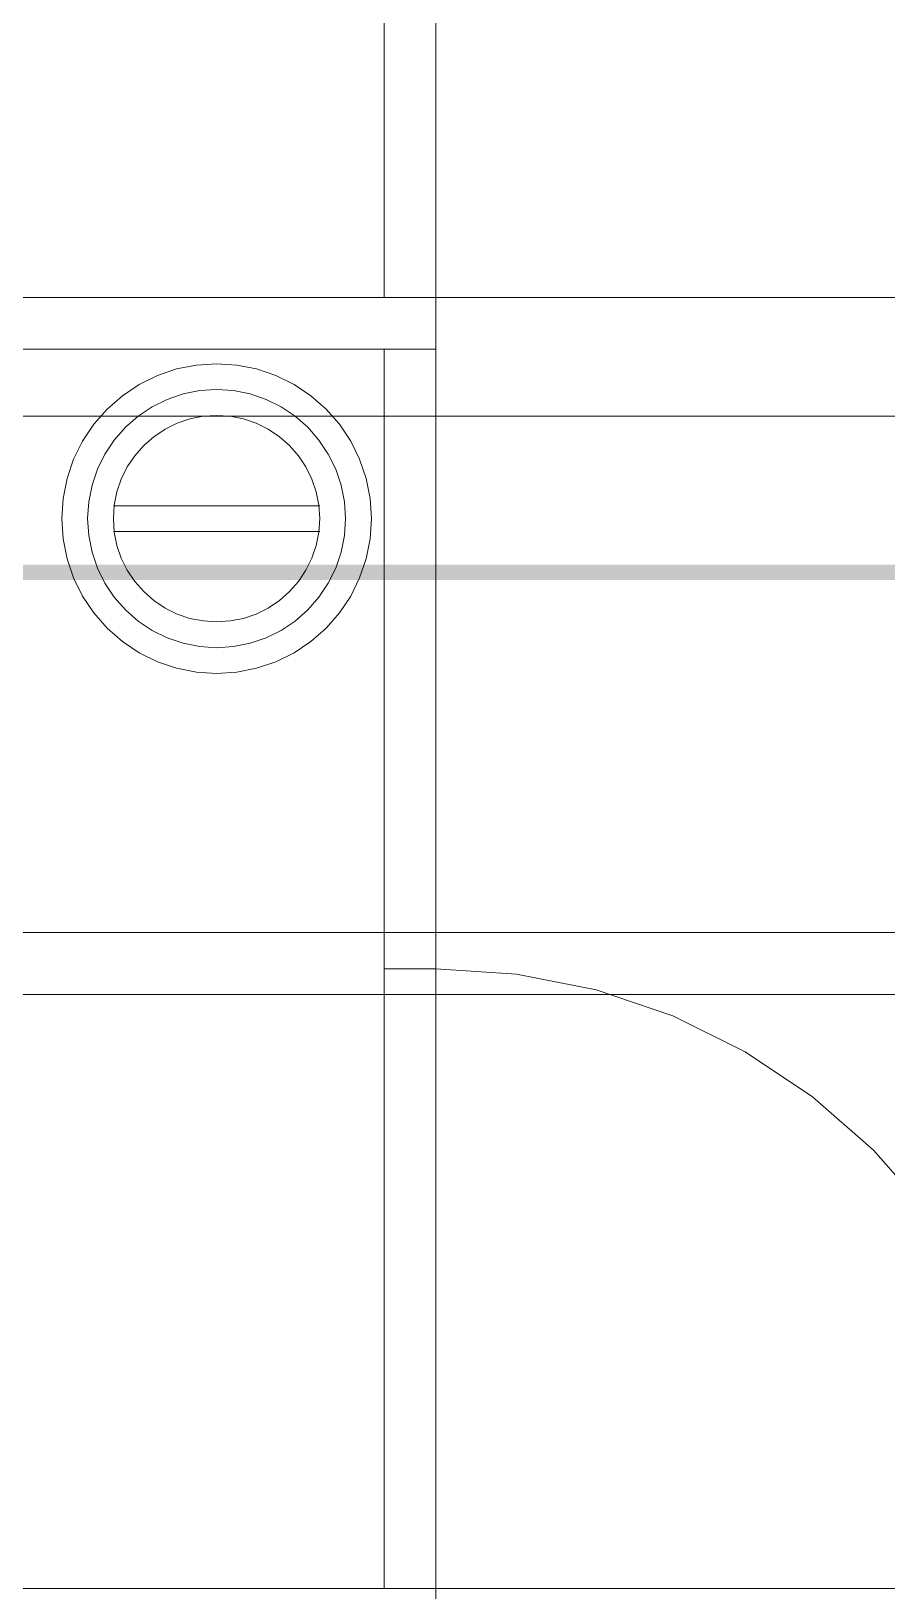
# Model space of a CAD drawing. Extents: x -1132 to 613, y -233 to 616.
# Drawn here: x -777.35 to -760.76, y 334.33 to 364.54 of the extents above; entities that cross this region are included whole.
import ezdxf
from ezdxf.lldxf.tags import DXFTag

# ---------------------------------------------------------------- set-up
doc = ezdxf.new("R2010")
doc.units = 0
doc.layers.get('0').update_dxf_attribs({"lineweight": 13})
doc.layers.add('A-DETL-____-OTLN', color=5, linetype='Continuous', lineweight=9, true_color=0x0000ff)
doc.layers.add('EL01_WAN_Leitung_Potentialausgleich', color=1, linetype='fein_strichliert', lineweight=13, true_color=0xff0000)
doc.layers.add('A-FLOR-____-OVHD', color=7, linetype='Strichpunkt - Fein', lineweight=9)
doc.layers.add('S-GRID-____-OTLN', color=7, linetype='Continuous', lineweight=5)
tags = doc.linetypes.add('_Rasterlinie_', pattern=[0.375, 0.2, -0.05, 0.075, -0.05]).pattern_tags.tags
tags[10:11] = [DXFTag(74, 4), DXFTag(75, 0), DXFTag(340, '0'), DXFTag(46, 1.0), DXFTag(50, 0.0), DXFTag(44, 0.0), DXFTag(45, 0.0)]
tags[8:9] = [DXFTag(74, 4), DXFTag(75, 0), DXFTag(340, '0'), DXFTag(46, 1.0), DXFTag(50, 0.0), DXFTag(44, 0.0), DXFTag(45, 0.0)]
tags[6:7] = [DXFTag(74, 4), DXFTag(75, 0), DXFTag(340, '0'), DXFTag(46, 1.0), DXFTag(50, 0.0), DXFTag(44, 0.0), DXFTag(45, 0.0)]
tags[4:5] = [DXFTag(74, 4), DXFTag(75, 0), DXFTag(340, '0'), DXFTag(46, 1.0), DXFTag(50, 0.0), DXFTag(44, 0.0), DXFTag(45, 0.0)]
tags = doc.linetypes.add('fein_strichliert', pattern=[4, 1, -2, 1]).pattern_tags.tags
tags[8:9] = [DXFTag(74, 4), DXFTag(75, 0), DXFTag(340, '0'), DXFTag(46, 0.0), DXFTag(50, 0.0), DXFTag(44, 0.0), DXFTag(45, 0.0)]
tags[6:7] = [DXFTag(74, 4), DXFTag(75, 0), DXFTag(340, '0'), DXFTag(46, 0.0), DXFTag(50, 0.0), DXFTag(44, 0.0), DXFTag(45, 0.0)]
tags[4:5] = [DXFTag(74, 4), DXFTag(75, 0), DXFTag(340, '0'), DXFTag(46, 0.0), DXFTag(50, 0.0), DXFTag(44, 0.0), DXFTag(45, 0.0)]
tags = doc.linetypes.add('Strichliert - Fein', pattern=[0.15, 0.1, -0.05]).pattern_tags.tags
tags[6:7] = [DXFTag(74, 4), DXFTag(75, 0), DXFTag(340, '0'), DXFTag(46, 1.0), DXFTag(50, 0.0), DXFTag(44, 0.0), DXFTag(45, 0.0)]
tags[4:5] = [DXFTag(74, 4), DXFTag(75, 0), DXFTag(340, '0'), DXFTag(46, 1.0), DXFTag(50, 0.0), DXFTag(44, 0.0), DXFTag(45, 0.0)]
tags = doc.linetypes.add('Strichpunkt - Fein', pattern=[0.2, 0.1, -0.05, 0, -0.05]).pattern_tags.tags
tags[10:11] = [DXFTag(74, 4), DXFTag(75, 0), DXFTag(340, '0'), DXFTag(46, 1.0), DXFTag(50, 0.0), DXFTag(44, 0.0), DXFTag(45, 0.0)]
tags[8:9] = [DXFTag(74, 4), DXFTag(75, 0), DXFTag(340, '0'), DXFTag(46, 1.0), DXFTag(50, 0.0), DXFTag(44, 0.0), DXFTag(45, 0.0)]
tags[6:7] = [DXFTag(74, 4), DXFTag(75, 0), DXFTag(340, '0'), DXFTag(46, 1.0), DXFTag(50, 0.0), DXFTag(44, 0.0), DXFTag(45, 0.0)]
tags[4:5] = [DXFTag(74, 4), DXFTag(75, 0), DXFTag(340, '0'), DXFTag(46, 1.0), DXFTag(50, 0.0), DXFTag(44, 0.0), DXFTag(45, 0.0)]

# ---------------------------------------------------------------- blocks, each defined once
blk = doc.blocks.new('Referenz-A0UJ2EK7XE', base_point=(-1124.077, -162.872))
at = {"layer": 'A-DETL-____-OTLN', "color": 0, "linetype": 'Strichliert - Fein', "ltscale": 0.13}
for p, q in [((-770.506, 359.378), (-770.506, 383.378)), ((-769.506, 383.378), (-769.506, 358.378)), ((-785.506, 359.378), (-770.506, 359.378)), ((-770.506, 359.378), (-757.506, 359.378)), ((-769.506, 358.378), (-785.506, 358.378)), ((-770.506, 334.378), (-770.506, 358.378)), ((-770.506, 358.378), (-769.506, 358.378)), ((-769.506, 358.378), (-769.506, 333.378)), ((-774.529, 357.995), (-774.901, 357.868)), ((-774.145, 358.071), (-774.529, 357.995)), ((-773.753, 358.097), (-774.145, 358.071)), ((-773.361, 358.071), (-773.753, 358.097)), ((-772.977, 357.995), (-773.361, 358.071)), ((-772.605, 357.868), (-772.977, 357.995)), ((-775.253, 357.695), (-775.579, 357.477)), ((-774.901, 357.868), (-775.253, 357.695)), ((-772.253, 357.695), (-772.605, 357.868)), ((-771.927, 357.477), (-772.253, 357.695)), ((-775.579, 357.477), (-775.874, 357.218)), ((-774.71, 357.406), (-775.003, 357.262)), ((-774.4, 357.512), (-774.71, 357.406)), ((-774.079, 357.575), (-774.4, 357.512)), ((-773.753, 357.597), (-774.079, 357.575)), ((-773.427, 357.575), (-773.753, 357.597)), ((-773.106, 357.512), (-773.427, 357.575)), ((-772.796, 357.406), (-773.106, 357.512)), ((-772.503, 357.262), (-772.796, 357.406)), ((-771.632, 357.218), (-771.927, 357.477)), ((-775.874, 357.218), (-776.133, 356.923)), ((-775.275, 357.08), (-775.521, 356.865)), ((-775.003, 357.262), (-775.275, 357.08)), ((-774.014, 357.08), (-774.271, 357.029)), ((-773.753, 357.097), (-774.014, 357.08)), ((-773.492, 357.08), (-773.753, 357.097)), ((-773.235, 357.029), (-773.492, 357.08)), ((-772.231, 357.08), (-772.503, 357.262)), ((-771.985, 356.865), (-772.231, 357.08)), ((-771.373, 356.923), (-771.632, 357.218)), ((-776.133, 356.923), (-776.351, 356.597)), ((-775.521, 356.865), (-775.736, 356.619)), ((-774.753, 356.829), (-774.97, 356.683)), ((-774.518, 356.945), (-774.753, 356.829)), ((-774.271, 357.029), (-774.518, 356.945)), ((-772.988, 356.945), (-773.235, 357.029)), ((-772.753, 356.829), (-772.988, 356.945)), ((-772.535, 356.683), (-772.753, 356.829)), ((-771.77, 356.619), (-771.985, 356.865)), ((-771.155, 356.597), (-771.373, 356.923)), ((-776.351, 356.597), (-776.525, 356.245)), ((-775.736, 356.619), (-775.918, 356.347)), ((-775.167, 356.511), (-775.34, 356.314)), ((-774.97, 356.683), (-775.167, 356.511)), ((-772.339, 356.511), (-772.535, 356.683)), ((-772.166, 356.314), (-772.339, 356.511)), ((-771.588, 356.347), (-771.77, 356.619)), ((-770.981, 356.245), (-771.155, 356.597)), ((-776.525, 356.245), (-776.651, 355.873)), ((-775.918, 356.347), (-776.063, 356.054)), ((-775.34, 356.314), (-775.485, 356.097)), ((-772.021, 356.097), (-772.166, 356.314)), ((-771.443, 356.054), (-771.588, 356.347)), ((-770.855, 355.873), (-770.981, 356.245)), ((-776.651, 355.873), (-776.727, 355.488)), ((-776.063, 356.054), (-776.168, 355.744)), ((-775.601, 355.862), (-775.685, 355.614)), ((-775.485, 356.097), (-775.601, 355.862)), ((-771.905, 355.862), (-772.021, 356.097)), ((-771.821, 355.614), (-771.905, 355.862)), ((-771.338, 355.744), (-771.443, 356.054)), ((-770.779, 355.488), (-770.855, 355.873)), ((-776.168, 355.744), (-776.232, 355.423)), ((-775.685, 355.614), (-775.736, 355.358)), ((-771.77, 355.358), (-771.821, 355.614)), ((-771.274, 355.423), (-771.338, 355.744)), ((-776.727, 355.488), (-776.753, 355.097)), ((-776.232, 355.423), (-776.253, 355.097)), ((-775.736, 355.358), (-775.753, 355.097)), ((-775.753, 355.347), (-771.753, 355.347)), ((-771.753, 355.097), (-771.77, 355.358)), ((-771.253, 355.097), (-771.274, 355.423)), ((-770.753, 355.097), (-770.779, 355.488)), ((-776.753, 355.097), (-776.727, 354.705)), ((-776.253, 355.097), (-776.232, 354.77)), ((-775.753, 355.097), (-775.736, 354.836)), ((-771.77, 354.836), (-771.753, 355.097)), ((-771.274, 354.77), (-771.253, 355.097)), ((-770.779, 354.705), (-770.753, 355.097)), ((-776.727, 354.705), (-776.651, 354.32)), ((-776.232, 354.77), (-776.168, 354.45)), ((-775.753, 354.847), (-771.753, 354.847)), ((-775.736, 354.836), (-775.685, 354.579)), ((-771.821, 354.579), (-771.77, 354.836)), ((-771.338, 354.45), (-771.274, 354.77)), ((-770.855, 354.32), (-770.779, 354.705)), ((-776.651, 354.32), (-776.525, 353.949)), ((-776.168, 354.45), (-776.063, 354.14)), ((-775.685, 354.579), (-775.601, 354.331)), ((-775.601, 354.331), (-775.485, 354.097)), ((-772.021, 354.097), (-771.905, 354.331)), ((-771.905, 354.331), (-771.821, 354.579)), ((-771.443, 354.14), (-771.338, 354.45)), ((-770.981, 353.949), (-770.855, 354.32)), ((-776.063, 354.14), (-775.918, 353.847)), ((-775.485, 354.097), (-775.34, 353.879)), ((-772.166, 353.879), (-772.021, 354.097)), ((-771.588, 353.847), (-771.443, 354.14)), ((-776.525, 353.949), (-776.351, 353.597)), ((-775.918, 353.847), (-775.736, 353.575)), ((-775.34, 353.879), (-775.167, 353.683)), ((-772.339, 353.683), (-772.166, 353.879)), ((-771.77, 353.575), (-771.588, 353.847)), ((-771.155, 353.597), (-770.981, 353.949)), ((-776.351, 353.597), (-776.133, 353.271)), ((-775.736, 353.575), (-775.521, 353.329)), ((-775.167, 353.683), (-774.97, 353.51)), ((-774.97, 353.51), (-774.753, 353.365)), ((-772.753, 353.365), (-772.535, 353.51)), ((-772.535, 353.51), (-772.339, 353.683)), ((-771.985, 353.329), (-771.77, 353.575)), ((-771.373, 353.271), (-771.155, 353.597)), ((-776.133, 353.271), (-775.874, 352.975)), ((-775.521, 353.329), (-775.275, 353.113)), ((-775.275, 353.113), (-775.003, 352.932)), ((-774.753, 353.365), (-774.518, 353.249)), ((-774.518, 353.249), (-774.271, 353.165)), ((-774.271, 353.165), (-774.014, 353.114)), ((-774.014, 353.114), (-773.753, 353.097)), ((-773.753, 353.097), (-773.492, 353.114)), ((-773.492, 353.114), (-773.235, 353.165)), ((-773.235, 353.165), (-772.988, 353.249)), ((-772.988, 353.249), (-772.753, 353.365)), ((-772.503, 352.932), (-772.231, 353.113)), ((-772.231, 353.113), (-771.985, 353.329)), ((-771.632, 352.975), (-771.373, 353.271)), ((-775.874, 352.975), (-775.579, 352.717)), ((-775.003, 352.932), (-774.71, 352.787)), ((-772.796, 352.787), (-772.503, 352.932)), ((-771.927, 352.717), (-771.632, 352.975)), ((-775.579, 352.717), (-775.253, 352.499)), ((-774.71, 352.787), (-774.4, 352.682)), ((-774.4, 352.682), (-774.079, 352.618)), ((-774.079, 352.618), (-773.753, 352.597)), ((-773.753, 352.597), (-773.427, 352.618)), ((-773.427, 352.618), (-773.106, 352.682)), ((-773.106, 352.682), (-772.796, 352.787)), ((-772.253, 352.499), (-771.927, 352.717)), ((-775.253, 352.499), (-774.901, 352.325)), ((-774.901, 352.325), (-774.529, 352.199)), ((-772.977, 352.199), (-772.605, 352.325)), ((-772.605, 352.325), (-772.253, 352.499)), ((-774.529, 352.199), (-774.145, 352.122)), ((-774.145, 352.122), (-773.753, 352.097)), ((-773.753, 352.097), (-773.361, 352.122)), ((-773.361, 352.122), (-772.977, 352.199)), ((-769.506, 346.378), (-770.506, 346.378)), ((-767.94, 346.276), (-769.506, 346.378)), ((-766.4, 345.969), (-767.94, 346.276)), ((-764.914, 345.465), (-766.4, 345.969)), ((-763.506, 344.771), (-764.914, 345.465)), ((-762.201, 343.898), (-763.506, 344.771)), ((-761.021, 342.864), (-762.201, 343.898)), ((-759.986, 341.683), (-761.021, 342.864)), ((-785.506, 334.378), (-770.506, 334.378)), ((-770.506, 334.378), (-757.506, 334.378))]:
    blk.add_line(p, q, dxfattribs=at)
at = {"layer": 'A-FLOR-____-OVHD', "color": 0, "linetype": 'Strichpunkt - Fein', "ltscale": 0.13}
for p, q in [((-1082.306, 347.078), (-539.906, 347.078)), ((-785.506, 347.078), (-723.506, 347.078)), ((-784.506, 345.878), (-723.506, 345.878))]:
    blk.add_line(p, q, dxfattribs=at)
at = {"layer": 'S-GRID-____-OTLN', "color": 0, "linetype": '_Rasterlinie_', "ltscale": 0.13}
blk.add_line((-1115.804, 357.078), (111.185, 357.078), dxfattribs=at)
blk = doc.blocks.new('Polylinie-A0UJ2ENTXE', base_point=(-1721.004, 353.907))
at = {"color": 0, "linetype": 'ByBlock', "lineweight": -2, "ltscale": 0.13}
for points in [[(-1115.804, 353.907), (-134.754, 353.907), (-1115.804, 354.207)], [(-134.754, 353.907), (-1115.804, 354.207), (-135.054, 354.207)]]:
    blk.add_solid(points, dxfattribs=at)

msp = doc.modelspace()

# ---------------------------------------------------------------- block references
at = {"color": 9, "lineweight": 25, "ltscale": 0.25, "true_color": 0xc0c0c0}
msp.add_blockref('Referenz-A0UJ2EK7XE', (-1124.077, -162.872), dxfattribs=at)
at = {"layer": 'EL01_WAN_Leitung_Potentialausgleich', "linetype": 'ByBlock', "ltscale": 0.13}
msp.add_blockref('Polylinie-A0UJ2ENTXE', (-1721.004, 353.907), dxfattribs=at)

doc.saveas('drawing.dxf')
